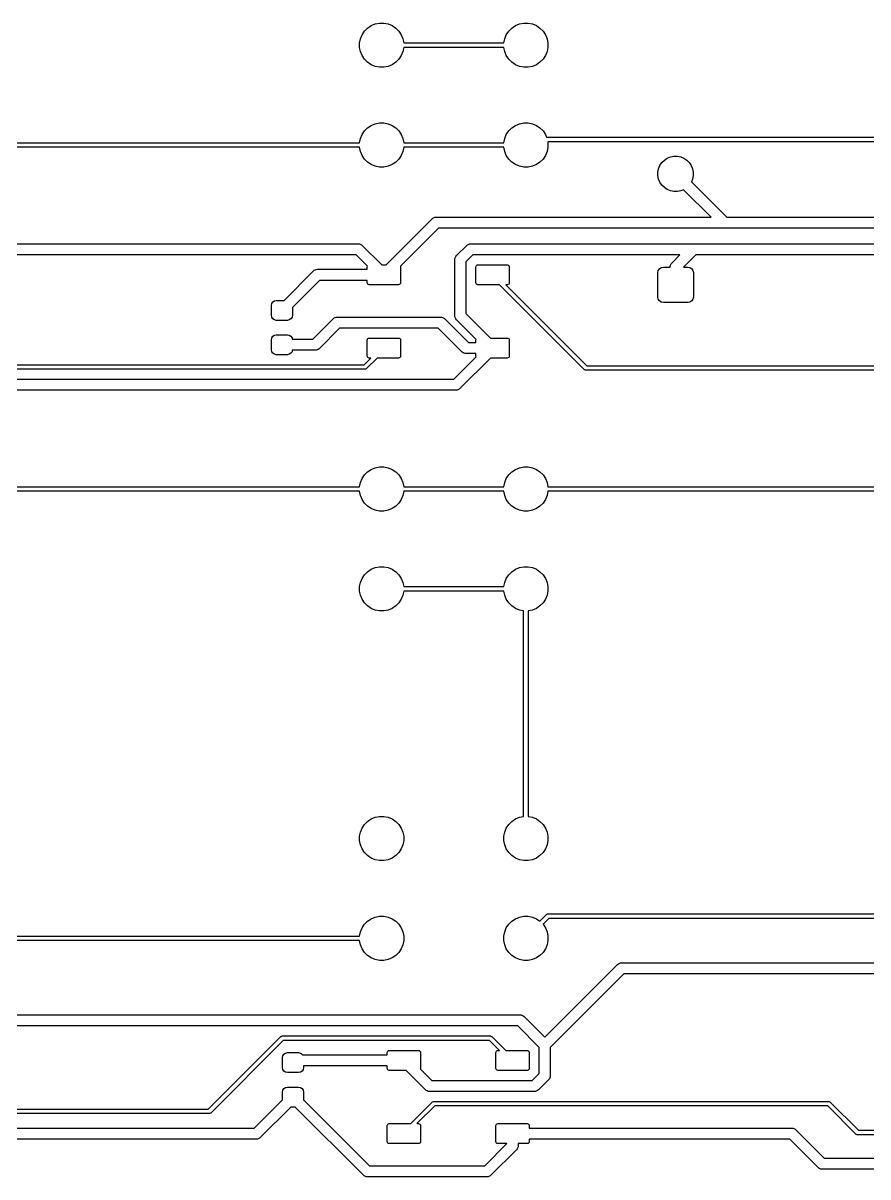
# Model space of a CAD drawing. Extents: x 1.89 to 7.89, y -5.9 to -1.95.
# Drawn here: x 3.393 to 4.892, y -4.126 to -2.079 of the extents above; entities that cross this region are included whole.
import ezdxf

# ---------------------------------------------------------------- set-up
doc = ezdxf.new("R2010")
doc.units = 0
doc.header["$MEASUREMENT"] = 0
doc.layers.add('BLACK', color=7, linetype='CONTINUOUS')

msp = doc.modelspace()

# ---------------------------------------------------------------- linework, layer by layer
at = {"layer": 'BLACK', "linetype": 'CONTINUOUS'}
for p, q in [((3.9991, -2.0931), (4.0046, -2.0877)), ((4.0046, -2.0877), (4.011, -2.0834)), ((4.011, -2.0834), (4.0181, -2.0804)), ((4.0181, -2.0804), (4.0257, -2.0789)), ((4.0257, -2.0789), (4.0334, -2.0789)), ((4.0334, -2.0789), (4.041, -2.0804)), ((4.041, -2.0804), (4.0481, -2.0834)), ((4.0481, -2.0834), (4.0545, -2.0877)), ((4.0545, -2.0877), (4.06, -2.0931)), ((4.255, -2.0931), (4.2605, -2.0877)), ((4.2605, -2.0877), (4.2669, -2.0834)), ((4.2669, -2.0834), (4.274, -2.0804)), ((4.274, -2.0804), (4.2816, -2.0789)), ((4.2816, -2.0789), (4.2893, -2.0789)), ((4.2893, -2.0789), (4.2969, -2.0804)), ((4.2969, -2.0804), (4.304, -2.0834)), ((4.304, -2.0834), (4.3104, -2.0877)), ((4.3104, -2.0877), (4.3159, -2.0931)), ((3.9903, -2.1143), (3.9919, -2.1067)), ((3.9919, -2.1067), (3.9948, -2.0996)), ((3.9948, -2.0996), (3.9991, -2.0931)), ((4.06, -2.0931), (4.0642, -2.0996)), ((4.0642, -2.0996), (4.0672, -2.1067)), ((4.0672, -2.1067), (4.0687, -2.1142)), ((4.2463, -2.1142), (4.2478, -2.1067)), ((4.2478, -2.1067), (4.2507, -2.0996)), ((4.2507, -2.0996), (4.255, -2.0931)), ((4.3159, -2.0931), (4.3202, -2.0996)), ((4.3202, -2.0996), (4.3231, -2.1067)), ((4.3231, -2.1067), (4.3246, -2.1143)), ((3.9903, -2.122), (3.9903, -2.1143)), ((3.9919, -2.1295), (3.9903, -2.122)), ((4.0687, -2.122), (4.0672, -2.1295)), ((4.0687, -2.1142), (4.2463, -2.1142)), ((4.2463, -2.122), (4.0687, -2.122)), ((4.2478, -2.1295), (4.2463, -2.122)), ((4.3246, -2.122), (4.3231, -2.1295)), ((4.3246, -2.1143), (4.3246, -2.122)), ((3.9948, -2.1367), (3.9919, -2.1295)), ((3.9991, -2.1431), (3.9948, -2.1367)), ((4.0046, -2.1485), (3.9991, -2.1431)), ((4.011, -2.1528), (4.0046, -2.1485)), ((4.0545, -2.1485), (4.0481, -2.1528)), ((4.06, -2.1431), (4.0545, -2.1485)), ((4.0642, -2.1367), (4.06, -2.1431)), ((4.0672, -2.1295), (4.0642, -2.1367)), ((4.2507, -2.1367), (4.2478, -2.1295)), ((4.255, -2.1431), (4.2507, -2.1367)), ((4.2605, -2.1485), (4.255, -2.1431)), ((4.2669, -2.1528), (4.2605, -2.1485)), ((4.3104, -2.1485), (4.304, -2.1528)), ((4.3159, -2.1431), (4.3104, -2.1485)), ((4.3202, -2.1367), (4.3159, -2.1431)), ((4.3231, -2.1295), (4.3202, -2.1367)), ((4.0181, -2.1558), (4.011, -2.1528)), ((4.0257, -2.1573), (4.0181, -2.1558)), ((4.0334, -2.1573), (4.0257, -2.1573)), ((4.041, -2.1558), (4.0334, -2.1573)), ((4.0481, -2.1528), (4.041, -2.1558)), ((4.274, -2.1558), (4.2669, -2.1528)), ((4.2816, -2.1573), (4.274, -2.1558)), ((4.2893, -2.1573), (4.2816, -2.1573)), ((4.2969, -2.1558), (4.2893, -2.1573)), ((4.304, -2.1528), (4.2969, -2.1558)), ((3.9948, -2.2767), (3.9991, -2.2703)), ((3.9991, -2.2703), (4.0046, -2.2648)), ((4.0046, -2.2648), (4.011, -2.2606)), ((4.011, -2.2606), (4.0181, -2.2576)), ((4.0181, -2.2576), (4.0257, -2.2561)), ((4.0257, -2.2561), (4.0334, -2.2561)), ((4.0334, -2.2561), (4.041, -2.2576)), ((4.041, -2.2576), (4.0481, -2.2606)), ((4.0481, -2.2606), (4.0545, -2.2648)), ((4.0545, -2.2648), (4.06, -2.2703)), ((4.06, -2.2703), (4.0642, -2.2767)), ((4.2507, -2.2767), (4.255, -2.2703)), ((4.255, -2.2703), (4.2605, -2.2648)), ((4.2605, -2.2648), (4.2669, -2.2606)), ((4.2669, -2.2606), (4.274, -2.2576)), ((4.274, -2.2576), (4.2816, -2.2561)), ((4.2816, -2.2561), (4.2893, -2.2561)), ((4.2893, -2.2561), (4.2969, -2.2576)), ((4.2969, -2.2576), (4.304, -2.2606)), ((4.304, -2.2606), (4.3104, -2.2648)), ((4.3104, -2.2648), (4.3159, -2.2703)), ((4.3159, -2.2703), (4.3202, -2.2767)), ((2.612, -2.2913), (3.9904, -2.2913)), ((3.9904, -2.2913), (3.9919, -2.2838)), ((3.9919, -2.2838), (3.9948, -2.2767)), ((4.0642, -2.2767), (4.0672, -2.2838)), ((4.0672, -2.2838), (4.0687, -2.2913)), ((4.0687, -2.2913), (4.2463, -2.2913)), ((4.2463, -2.2913), (4.2478, -2.2838)), ((4.2478, -2.2838), (4.2507, -2.2767)), ((4.3202, -2.2767), (4.3221, -2.2815)), ((4.3221, -2.2815), (5.6931, -2.2815)), ((5.6931, -2.2894), (4.3242, -2.2894)), ((4.3242, -2.2894), (4.3246, -2.2914)), ((4.3246, -2.2914), (4.3246, -2.2991)), ((3.9904, -2.2992), (2.612, -2.2992)), ((3.9919, -2.3067), (3.9904, -2.2992)), ((3.9948, -2.3138), (3.9919, -2.3067)), ((4.0672, -2.3067), (4.0642, -2.3138)), ((4.0687, -2.2992), (4.0672, -2.3067)), ((4.2463, -2.2992), (4.0687, -2.2992)), ((4.2478, -2.3067), (4.2463, -2.2992)), ((4.2507, -2.3138), (4.2478, -2.3067)), ((4.3231, -2.3067), (4.3202, -2.3138)), ((4.3246, -2.2991), (4.3231, -2.3067)), ((3.9991, -2.3203), (3.9948, -2.3138)), ((4.0046, -2.3257), (3.9991, -2.3203)), ((4.011, -2.33), (4.0046, -2.3257)), ((4.0181, -2.333), (4.011, -2.33)), ((4.0257, -2.3345), (4.0181, -2.333)), ((4.041, -2.333), (4.0334, -2.3345)), ((4.0481, -2.33), (4.041, -2.333)), ((4.0545, -2.3257), (4.0481, -2.33)), ((4.06, -2.3203), (4.0545, -2.3257)), ((4.0642, -2.3138), (4.06, -2.3203)), ((4.255, -2.3203), (4.2507, -2.3138)), ((4.2605, -2.3257), (4.255, -2.3203)), ((4.2669, -2.33), (4.2605, -2.3257)), ((4.274, -2.333), (4.2669, -2.33)), ((4.2816, -2.3345), (4.274, -2.333)), ((4.2969, -2.333), (4.2893, -2.3345)), ((4.304, -2.33), (4.2969, -2.333)), ((4.3104, -2.3257), (4.304, -2.33)), ((4.3159, -2.3203), (4.3104, -2.3257)), ((4.3202, -2.3138), (4.3159, -2.3203)), ((4.521, -2.3373), (4.5234, -2.3316)), ((4.5234, -2.3316), (4.5268, -2.3265)), ((4.5268, -2.3265), (4.5312, -2.3221)), ((4.5312, -2.3221), (4.5363, -2.3187)), ((4.5363, -2.3187), (4.542, -2.3163)), ((4.542, -2.3163), (4.5481, -2.3151)), ((4.5481, -2.3151), (4.5543, -2.3151)), ((4.5543, -2.3151), (4.5603, -2.3163)), ((4.5603, -2.3163), (4.566, -2.3187)), ((4.566, -2.3187), (4.5712, -2.3221)), ((4.5712, -2.3221), (4.5755, -2.3265)), ((4.5755, -2.3265), (4.579, -2.3316)), ((4.579, -2.3316), (4.5813, -2.3373)), ((4.0334, -2.3345), (4.0257, -2.3345)), ((4.2893, -2.3345), (4.2816, -2.3345)), ((4.5198, -2.3434), (4.521, -2.3373)), ((4.5198, -2.3495), (4.5198, -2.3434)), ((4.521, -2.3556), (4.5198, -2.3495)), ((4.5813, -2.3373), (4.5825, -2.3434)), ((4.5825, -2.3495), (4.5813, -2.3556)), ((4.5825, -2.3434), (4.5825, -2.3495)), ((4.5234, -2.3613), (4.521, -2.3556)), ((4.5268, -2.3664), (4.5234, -2.3613)), ((4.5312, -2.3708), (4.5268, -2.3664)), ((4.5363, -2.3742), (4.5312, -2.3708)), ((4.542, -2.3766), (4.5363, -2.3742)), ((4.5653, -2.3745), (4.5603, -2.3766)), ((4.614, -2.4232), (4.5653, -2.3745)), ((4.5813, -2.3556), (4.5792, -2.3606)), ((4.5792, -2.3606), (4.6419, -2.4232)), ((4.5481, -2.3778), (4.542, -2.3766)), ((4.5543, -2.3778), (4.5481, -2.3778)), ((4.5603, -2.3766), (4.5543, -2.3778)), ((4.0373, -2.5079), (4.119, -2.4261)), ((4.119, -2.4261), (4.1205, -2.4249)), ((4.1205, -2.4249), (4.1226, -2.424)), ((4.1226, -2.424), (4.1241, -2.4234)), ((4.1241, -2.4234), (4.126, -2.4232)), ((4.126, -2.4232), (4.614, -2.4232)), ((4.6419, -2.4232), (4.6693, -2.4232)), ((4.6693, -2.4232), (5.4665, -2.4232)), ((4.1301, -2.4429), (4.0628, -2.5102)), ((4.6378, -2.4429), (4.1301, -2.4429)), ((4.6693, -2.4429), (4.6378, -2.4429)), ((5.4625, -2.4429), (4.6693, -2.4429)), ((3.1515, -2.4704), (3.9881, -2.4704)), ((3.9881, -2.4704), (3.9901, -2.4706)), ((3.9901, -2.4706), (3.9936, -2.4721)), ((3.9936, -2.4721), (3.9936, -2.4721)), ((3.9936, -2.4721), (3.9951, -2.4733)), ((3.9951, -2.4733), (4.0297, -2.5079)), ((4.1623, -2.4915), (4.1804, -2.4733)), ((4.1804, -2.4733), (4.1819, -2.4721)), ((4.1819, -2.4721), (4.1855, -2.4706)), ((4.1819, -2.4721), (4.1819, -2.4721)), ((4.1855, -2.4706), (4.1874, -2.4704)), ((4.1874, -2.4704), (4.5827, -2.4704)), ((4.5827, -2.4704), (5.063, -2.4704)), ((3.9841, -2.4901), (3.1753, -2.4901)), ((4.0042, -2.5102), (3.9841, -2.4901)), ((4.1594, -2.4984), (4.1596, -2.4965)), ((4.1596, -2.4965), (4.1611, -2.493)), ((4.1611, -2.493), (4.1623, -2.4915)), ((4.1611, -2.493), (4.1611, -2.493)), ((4.1915, -2.4901), (4.1791, -2.5025)), ((4.5589, -2.4901), (4.1915, -2.4901)), ((4.5442, -2.5048), (4.5589, -2.4901)), ((4.5868, -2.4901), (4.5651, -2.5118)), ((5, -2.4901), (4.5868, -2.4901)), ((3.9084, -2.5186), (3.9099, -2.5174)), ((3.9099, -2.5174), (3.9134, -2.5159)), ((3.9134, -2.5159), (3.9154, -2.5157)), ((3.9134, -2.5159), (3.9134, -2.5159)), ((3.9154, -2.5157), (4.0039, -2.5157)), ((4.0039, -2.5114), (4.0042, -2.5102)), ((4.0039, -2.5157), (4.0039, -2.5114)), ((4.0297, -2.5079), (4.0373, -2.5079)), ((4.0628, -2.5102), (4.063, -2.5114)), ((4.063, -2.5114), (4.063, -2.5398)), ((4.1594, -2.5984), (4.1594, -2.4984)), ((4.1791, -2.5025), (4.1791, -2.5943)), ((4.1969, -2.5114), (4.1971, -2.5101)), ((4.1969, -2.5398), (4.1969, -2.5114)), ((4.1971, -2.5101), (4.1979, -2.5089)), ((4.1979, -2.5089), (4.199, -2.5081)), ((4.199, -2.5081), (4.2004, -2.5079)), ((4.2004, -2.5079), (4.2524, -2.5079)), ((4.2524, -2.5079), (4.2537, -2.5081)), ((4.2537, -2.5081), (4.2549, -2.5089)), ((4.2549, -2.5089), (4.2556, -2.5101)), ((4.2556, -2.5101), (4.2559, -2.5114)), ((4.2559, -2.5114), (4.2559, -2.5398)), ((4.5204, -2.5179), (4.5226, -2.5147)), ((4.5226, -2.5147), (4.5258, -2.5126)), ((4.5258, -2.5126), (4.5295, -2.5118)), ((4.5295, -2.5118), (4.5413, -2.5118)), ((4.5413, -2.5118), (4.5415, -2.5099)), ((4.5413, -2.5118), (4.5413, -2.5118)), ((4.5415, -2.5099), (4.543, -2.5063)), ((4.543, -2.5063), (4.5442, -2.5048)), ((4.543, -2.5063), (4.543, -2.5063)), ((4.5651, -2.5118), (4.5728, -2.5118)), ((4.5728, -2.5118), (4.5766, -2.5126)), ((4.5766, -2.5126), (4.5798, -2.5147)), ((4.5798, -2.5147), (4.5819, -2.5179)), ((3.8562, -2.5709), (3.9084, -2.5186)), ((3.9194, -2.5354), (3.8711, -2.5838)), ((4.0039, -2.5354), (3.9194, -2.5354)), ((4.0039, -2.5398), (4.0039, -2.5354)), ((4.5197, -2.5217), (4.5204, -2.5179)), ((4.5197, -2.565), (4.5197, -2.5217)), ((4.5819, -2.5179), (4.5827, -2.5217)), ((4.5827, -2.5217), (4.5827, -2.565)), ((4.0042, -2.5411), (4.0039, -2.5398)), ((4.005, -2.5423), (4.0042, -2.5411)), ((4.0061, -2.543), (4.005, -2.5423)), ((4.0075, -2.5433), (4.0061, -2.543)), ((4.0594, -2.5433), (4.0075, -2.5433)), ((4.0608, -2.543), (4.0594, -2.5433)), ((4.062, -2.5423), (4.0608, -2.543)), ((4.0627, -2.5411), (4.062, -2.5423)), ((4.063, -2.5398), (4.0627, -2.5411)), ((4.1971, -2.5411), (4.1969, -2.5398)), ((4.1979, -2.5423), (4.1971, -2.5411)), ((4.199, -2.543), (4.1979, -2.5423)), ((4.2004, -2.5433), (4.199, -2.543)), ((4.2385, -2.5433), (4.2004, -2.5433)), ((4.389, -2.6938), (4.2385, -2.5433)), ((4.2524, -2.5433), (4.2497, -2.5433)), ((4.2497, -2.5433), (4.3934, -2.687)), ((4.2537, -2.543), (4.2524, -2.5433)), ((4.2549, -2.5423), (4.2537, -2.543)), ((4.2556, -2.5411), (4.2549, -2.5423)), ((4.2559, -2.5398), (4.2556, -2.5411)), ((3.8337, -2.5797), (3.8343, -2.5763)), ((3.8343, -2.5763), (3.8363, -2.5735)), ((3.8363, -2.5735), (3.8391, -2.5715)), ((3.8391, -2.5715), (3.8425, -2.5709)), ((3.8425, -2.5709), (3.8562, -2.5709)), ((4.5204, -2.5687), (4.5197, -2.565)), ((4.5226, -2.5719), (4.5204, -2.5687)), ((4.5258, -2.5741), (4.5226, -2.5719)), ((4.5295, -2.5748), (4.5258, -2.5741)), ((4.5728, -2.5748), (4.5295, -2.5748)), ((4.5766, -2.5741), (4.5728, -2.5748)), ((4.5798, -2.5719), (4.5766, -2.5741)), ((4.5819, -2.5687), (4.5798, -2.5719)), ((4.5827, -2.565), (4.5819, -2.5687)), ((3.8337, -2.5974), (3.8337, -2.5797)), ((3.8343, -2.6008), (3.8337, -2.5974)), ((3.8711, -2.5974), (3.8704, -2.6008)), ((3.8711, -2.5838), (3.8711, -2.5974)), ((4.1596, -2.6003), (4.1594, -2.5984)), ((4.1791, -2.5943), (4.2226, -2.6378)), ((3.8363, -2.6037), (3.8343, -2.6008)), ((3.8391, -2.6056), (3.8363, -2.6037)), ((3.8425, -2.6063), (3.8391, -2.6056)), ((3.8622, -2.6063), (3.8425, -2.6063)), ((3.8656, -2.6056), (3.8622, -2.6063)), ((3.8685, -2.6037), (3.8656, -2.6056)), ((3.8704, -2.6008), (3.8685, -2.6037)), ((3.9073, -2.6398), (3.9439, -2.6032)), ((3.9549, -2.62), (3.9184, -2.6566)), ((3.9439, -2.6032), (3.9454, -2.602)), ((3.9454, -2.602), (3.9489, -2.6005)), ((3.9489, -2.6005), (3.9508, -2.6004)), ((3.9489, -2.6005), (3.9489, -2.6005)), ((3.9508, -2.6004), (4.134, -2.6004)), ((4.1299, -2.62), (3.9549, -2.62)), ((4.1724, -2.6625), (4.1299, -2.62)), ((4.134, -2.6004), (4.1359, -2.6005)), ((4.1359, -2.6005), (4.1395, -2.602)), ((4.1395, -2.602), (4.1395, -2.602)), ((4.1395, -2.602), (4.141, -2.6032)), ((4.141, -2.6032), (4.1834, -2.6457)), ((4.1611, -2.6039), (4.1596, -2.6003)), ((4.1623, -2.6053), (4.1611, -2.6039)), ((4.1611, -2.6039), (4.1611, -2.6039)), ((4.1971, -2.6401), (4.1623, -2.6053)), ((3.8337, -2.6407), (3.8343, -2.6374)), ((3.8343, -2.6374), (3.8363, -2.6345)), ((3.8363, -2.6345), (3.8391, -2.6326)), ((3.8391, -2.6326), (3.8425, -2.6319)), ((3.8425, -2.6319), (3.8622, -2.6319)), ((3.8622, -2.6319), (3.8656, -2.6326)), ((3.8656, -2.6326), (3.8685, -2.6345)), ((3.8685, -2.6345), (3.8704, -2.6374)), ((3.8704, -2.6374), (3.8709, -2.6398)), ((3.8709, -2.6398), (3.9073, -2.6398)), ((4.0039, -2.6413), (4.0042, -2.64)), ((4.0042, -2.64), (4.005, -2.6388)), ((4.005, -2.6388), (4.0061, -2.6381)), ((4.0061, -2.6381), (4.0075, -2.6378)), ((4.0075, -2.6378), (4.0594, -2.6378)), ((4.0594, -2.6378), (4.0608, -2.6381)), ((4.0608, -2.6381), (4.062, -2.6388)), ((4.062, -2.6388), (4.0627, -2.64)), ((4.0627, -2.64), (4.063, -2.6413)), ((4.1969, -2.6413), (4.1971, -2.6401)), ((4.2226, -2.6378), (4.2524, -2.6378)), ((4.2524, -2.6378), (4.2537, -2.6381)), ((4.2537, -2.6381), (4.2549, -2.6388)), ((4.2549, -2.6388), (4.2556, -2.64)), ((4.2556, -2.64), (4.2559, -2.6413)), ((3.8337, -2.6585), (3.8337, -2.6407)), ((3.8343, -2.6619), (3.8337, -2.6585)), ((3.8709, -2.6594), (3.8704, -2.6619)), ((3.9114, -2.6594), (3.8709, -2.6594)), ((3.9133, -2.6593), (3.9114, -2.6594)), ((3.9169, -2.6578), (3.9133, -2.6593)), ((3.9184, -2.6566), (3.9169, -2.6578)), ((3.9169, -2.6578), (3.9169, -2.6578)), ((4.0039, -2.6697), (4.0039, -2.6413)), ((4.063, -2.6413), (4.063, -2.6697)), ((4.1834, -2.6457), (4.1969, -2.6457)), ((4.1969, -2.6457), (4.1969, -2.6413)), ((4.2559, -2.6413), (4.2559, -2.6697)), ((3.8363, -2.6647), (3.8343, -2.6619)), ((3.8391, -2.6666), (3.8363, -2.6647)), ((3.8425, -2.6673), (3.8391, -2.6666)), ((3.8622, -2.6673), (3.8425, -2.6673)), ((3.8656, -2.6666), (3.8622, -2.6673)), ((3.8685, -2.6647), (3.8656, -2.6666)), ((3.8704, -2.6619), (3.8685, -2.6647)), ((3.9983, -2.6851), (4.0102, -2.6732)), ((4.0213, -2.6732), (4.0027, -2.6918)), ((4.0042, -2.671), (4.0039, -2.6697)), ((4.005, -2.6722), (4.0042, -2.671)), ((4.0061, -2.673), (4.005, -2.6722)), ((4.0075, -2.6732), (4.0061, -2.673)), ((4.0102, -2.6732), (4.0075, -2.6732)), ((4.0594, -2.6732), (4.0213, -2.6732)), ((4.0608, -2.673), (4.0594, -2.6732)), ((4.062, -2.6722), (4.0608, -2.673)), ((4.0627, -2.671), (4.062, -2.6722)), ((4.063, -2.6697), (4.0627, -2.671)), ((4.1573, -2.7107), (4.1971, -2.6709)), ((4.2226, -2.6732), (4.1683, -2.7275)), ((4.1739, -2.6637), (4.1724, -2.6625)), ((4.1759, -2.6646), (4.1739, -2.6637)), ((4.1774, -2.6652), (4.1759, -2.6646)), ((4.1793, -2.6654), (4.1774, -2.6652)), ((4.1969, -2.6654), (4.1793, -2.6654)), ((4.1969, -2.6697), (4.1969, -2.6654)), ((4.1971, -2.6709), (4.1969, -2.6697)), ((4.2524, -2.6732), (4.2226, -2.6732)), ((4.2537, -2.673), (4.2524, -2.6732)), ((4.2549, -2.6722), (4.2537, -2.673)), ((4.2556, -2.671), (4.2549, -2.6722)), ((4.2559, -2.6697), (4.2556, -2.671)), ((4, -2.693), (2.6949, -2.693)), ((2.6966, -2.6851), (3.9983, -2.6851)), ((4.0007, -2.6929), (4, -2.693)), ((4.0021, -2.6923), (4.0007, -2.6929)), ((4.0027, -2.6918), (4.0021, -2.6923)), ((4.3896, -2.6943), (4.389, -2.6938)), ((4.39, -2.6944), (4.3896, -2.6943)), ((4.391, -2.6948), (4.39, -2.6944)), ((4.3918, -2.6949), (4.391, -2.6948)), ((5.6988, -2.6949), (4.3918, -2.6949)), ((4.3934, -2.687), (5.6971, -2.687)), ((2.6006, -2.7107), (4.1573, -2.7107)), ((4.1613, -2.7304), (3.1031, -2.7304)), ((4.1633, -2.7302), (4.1613, -2.7304)), ((4.1668, -2.7287), (4.1633, -2.7302)), ((4.1683, -2.7275), (4.1668, -2.7287)), ((4.1668, -2.7287), (4.1668, -2.7287)), ((3.9948, -2.887), (3.9991, -2.8805)), ((3.9991, -2.8805), (4.0046, -2.8751)), ((4.0046, -2.8751), (4.011, -2.8708)), ((4.011, -2.8708), (4.0181, -2.8678)), ((4.0181, -2.8678), (4.0257, -2.8663)), ((4.0257, -2.8663), (4.0334, -2.8663)), ((4.0334, -2.8663), (4.041, -2.8678)), ((4.041, -2.8678), (4.0481, -2.8708)), ((4.0481, -2.8708), (4.0545, -2.8751)), ((4.0545, -2.8751), (4.06, -2.8805)), ((4.06, -2.8805), (4.0642, -2.887)), ((4.2507, -2.887), (4.255, -2.8805)), ((4.255, -2.8805), (4.2605, -2.8751)), ((4.2605, -2.8751), (4.2669, -2.8708)), ((4.2669, -2.8708), (4.274, -2.8678)), ((4.274, -2.8678), (4.2816, -2.8663)), ((4.2816, -2.8663), (4.2893, -2.8663)), ((4.2893, -2.8663), (4.2969, -2.8678)), ((4.2969, -2.8678), (4.304, -2.8708)), ((4.304, -2.8708), (4.3104, -2.8751)), ((4.3104, -2.8751), (4.3159, -2.8805)), ((4.3159, -2.8805), (4.3202, -2.887)), ((2.5821, -2.9016), (3.9904, -2.9016)), ((3.9904, -2.9016), (3.9919, -2.8941)), ((3.9919, -2.8941), (3.9948, -2.887)), ((4.0642, -2.887), (4.0672, -2.8941)), ((4.0672, -2.8941), (4.0687, -2.9016)), ((4.0687, -2.9016), (4.2463, -2.9016)), ((4.2463, -2.9016), (4.2478, -2.8941)), ((4.2478, -2.8941), (4.2507, -2.887)), ((4.3202, -2.887), (4.3231, -2.8941)), ((4.3231, -2.8941), (4.3246, -2.9016)), ((4.3246, -2.9016), (5.7062, -2.9016)), ((3.9904, -2.9094), (2.58, -2.9094)), ((3.9919, -2.9169), (3.9904, -2.9094)), ((3.9948, -2.9241), (3.9919, -2.9169)), ((3.9991, -2.9305), (3.9948, -2.9241)), ((4.0642, -2.9241), (4.06, -2.9305)), ((4.0672, -2.9169), (4.0642, -2.9241)), ((4.0687, -2.9094), (4.0672, -2.9169)), ((4.2463, -2.9094), (4.0687, -2.9094)), ((4.2478, -2.9169), (4.2463, -2.9094)), ((4.2507, -2.9241), (4.2478, -2.9169)), ((4.255, -2.9305), (4.2507, -2.9241)), ((4.3202, -2.9241), (4.3159, -2.9305)), ((4.3231, -2.9169), (4.3202, -2.9241)), ((4.3246, -2.9094), (4.3231, -2.9169)), ((5.7108, -2.9094), (4.3246, -2.9094)), ((4.0046, -2.9359), (3.9991, -2.9305)), ((4.011, -2.9402), (4.0046, -2.9359)), ((4.0181, -2.9432), (4.011, -2.9402)), ((4.0257, -2.9447), (4.0181, -2.9432)), ((4.0334, -2.9447), (4.0257, -2.9447)), ((4.041, -2.9432), (4.0334, -2.9447)), ((4.0481, -2.9402), (4.041, -2.9432)), ((4.0545, -2.9359), (4.0481, -2.9402)), ((4.06, -2.9305), (4.0545, -2.9359)), ((4.2605, -2.9359), (4.255, -2.9305)), ((4.2669, -2.9402), (4.2605, -2.9359)), ((4.274, -2.9432), (4.2669, -2.9402)), ((4.2816, -2.9447), (4.274, -2.9432)), ((4.2893, -2.9447), (4.2816, -2.9447)), ((4.2969, -2.9432), (4.2893, -2.9447)), ((4.304, -2.9402), (4.2969, -2.9432)), ((4.3104, -2.9359), (4.304, -2.9402)), ((4.3159, -2.9305), (4.3104, -2.9359)), ((4.0046, -3.0522), (4.011, -3.048)), ((4.011, -3.048), (4.0181, -3.045)), ((4.0181, -3.045), (4.0257, -3.0435)), ((4.0257, -3.0435), (4.0334, -3.0435)), ((4.0334, -3.0435), (4.041, -3.045)), ((4.041, -3.045), (4.0481, -3.048)), ((4.0481, -3.048), (4.0545, -3.0522)), ((4.2605, -3.0522), (4.2669, -3.048)), ((4.2669, -3.048), (4.274, -3.045)), ((4.274, -3.045), (4.2816, -3.0435)), ((4.2816, -3.0435), (4.2893, -3.0435)), ((4.2893, -3.0435), (4.2969, -3.045)), ((4.2969, -3.045), (4.304, -3.048)), ((4.304, -3.048), (4.3104, -3.0522)), ((3.9919, -3.0712), (3.9948, -3.0641)), ((3.9948, -3.0641), (3.9991, -3.0577)), ((3.9991, -3.0577), (4.0046, -3.0522)), ((4.0545, -3.0522), (4.06, -3.0577)), ((4.06, -3.0577), (4.0642, -3.0641)), ((4.0642, -3.0641), (4.0672, -3.0712)), ((4.2478, -3.0712), (4.2507, -3.0641)), ((4.2507, -3.0641), (4.255, -3.0577)), ((4.255, -3.0577), (4.2605, -3.0522)), ((4.3104, -3.0522), (4.3159, -3.0577)), ((4.3159, -3.0577), (4.3202, -3.0641)), ((4.3202, -3.0641), (4.3231, -3.0712)), ((3.9903, -3.0788), (3.9919, -3.0712)), ((3.9903, -3.0865), (3.9903, -3.0788)), ((3.9919, -3.0941), (3.9903, -3.0865)), ((4.0672, -3.0712), (4.0687, -3.0787)), ((4.0687, -3.0866), (4.0672, -3.0941)), ((4.0687, -3.0787), (4.2463, -3.0787)), ((4.2463, -3.0866), (4.0687, -3.0866)), ((4.2463, -3.0787), (4.2478, -3.0712)), ((4.2478, -3.0941), (4.2463, -3.0866)), ((4.3231, -3.0712), (4.3246, -3.0788)), ((4.3246, -3.0865), (4.3231, -3.0941)), ((4.3246, -3.0788), (4.3246, -3.0865)), ((3.9948, -3.1012), (3.9919, -3.0941)), ((3.9991, -3.1077), (3.9948, -3.1012)), ((4.0046, -3.1131), (3.9991, -3.1077)), ((4.06, -3.1077), (4.0545, -3.1131)), ((4.0642, -3.1012), (4.06, -3.1077)), ((4.0672, -3.0941), (4.0642, -3.1012)), ((4.2507, -3.1012), (4.2478, -3.0941)), ((4.255, -3.1077), (4.2507, -3.1012)), ((4.2605, -3.1131), (4.255, -3.1077)), ((4.3159, -3.1077), (4.3104, -3.1131)), ((4.3202, -3.1012), (4.3159, -3.1077)), ((4.3231, -3.0941), (4.3202, -3.1012)), ((4.011, -3.1174), (4.0046, -3.1131)), ((4.0181, -3.1204), (4.011, -3.1174)), ((4.0257, -3.1219), (4.0181, -3.1204)), ((4.0334, -3.1219), (4.0257, -3.1219)), ((4.041, -3.1204), (4.0334, -3.1219)), ((4.0481, -3.1174), (4.041, -3.1204)), ((4.0545, -3.1131), (4.0481, -3.1174)), ((4.2669, -3.1174), (4.2605, -3.1131)), ((4.274, -3.1204), (4.2669, -3.1174)), ((4.2815, -3.1218), (4.274, -3.1204)), ((4.2815, -3.4864), (4.2815, -3.1218)), ((4.2969, -3.1204), (4.2894, -3.1218)), ((4.2894, -3.1218), (4.2894, -3.4864)), ((4.304, -3.1174), (4.2969, -3.1204)), ((4.3104, -3.1131), (4.304, -3.1174)), ((3.9991, -3.5006), (4.0046, -3.4952)), ((4.0046, -3.4952), (4.011, -3.4909)), ((4.011, -3.4909), (4.0181, -3.4879)), ((4.0181, -3.4879), (4.0257, -3.4864)), ((4.0257, -3.4864), (4.0334, -3.4864)), ((4.0334, -3.4864), (4.041, -3.4879)), ((4.041, -3.4879), (4.0481, -3.4909)), ((4.0481, -3.4909), (4.0545, -3.4952)), ((4.0545, -3.4952), (4.06, -3.5006)), ((4.255, -3.5006), (4.2605, -3.4952)), ((4.2605, -3.4952), (4.2669, -3.4909)), ((4.2669, -3.4909), (4.274, -3.4879)), ((4.274, -3.4879), (4.2815, -3.4864)), ((4.2894, -3.4864), (4.2969, -3.4879)), ((4.2969, -3.4879), (4.304, -3.4909)), ((4.304, -3.4909), (4.3104, -3.4952)), ((4.3104, -3.4952), (4.3159, -3.5006)), ((3.9903, -3.5217), (3.9919, -3.5142)), ((3.9919, -3.5142), (3.9948, -3.507)), ((3.9948, -3.507), (3.9991, -3.5006)), ((4.06, -3.5006), (4.0642, -3.507)), ((4.0642, -3.507), (4.0672, -3.5142)), ((4.0672, -3.5142), (4.0687, -3.5217)), ((4.2463, -3.5217), (4.2478, -3.5142)), ((4.2478, -3.5142), (4.2507, -3.507)), ((4.2507, -3.507), (4.255, -3.5006)), ((4.3159, -3.5006), (4.3202, -3.507)), ((4.3202, -3.507), (4.3231, -3.5142)), ((4.3231, -3.5142), (4.3246, -3.5217)), ((3.9903, -3.5294), (3.9903, -3.5217)), ((3.9919, -3.537), (3.9903, -3.5294)), ((3.9948, -3.5441), (3.9919, -3.537)), ((4.0672, -3.537), (4.0642, -3.5441)), ((4.0687, -3.5294), (4.0672, -3.537)), ((4.0687, -3.5217), (4.0687, -3.5294)), ((4.2463, -3.5294), (4.2463, -3.5217)), ((4.2478, -3.537), (4.2463, -3.5294)), ((4.2507, -3.5441), (4.2478, -3.537)), ((4.3231, -3.537), (4.3202, -3.5441)), ((4.3246, -3.5294), (4.3231, -3.537)), ((4.3246, -3.5217), (4.3246, -3.5294)), ((3.9991, -3.5506), (3.9948, -3.5441)), ((4.0046, -3.556), (3.9991, -3.5506)), ((4.011, -3.5603), (4.0046, -3.556)), ((4.0181, -3.5633), (4.011, -3.5603)), ((4.0481, -3.5603), (4.041, -3.5633)), ((4.0545, -3.556), (4.0481, -3.5603)), ((4.06, -3.5506), (4.0545, -3.556)), ((4.0642, -3.5441), (4.06, -3.5506)), ((4.255, -3.5506), (4.2507, -3.5441)), ((4.2605, -3.556), (4.255, -3.5506)), ((4.2669, -3.5603), (4.2605, -3.556)), ((4.274, -3.5633), (4.2669, -3.5603)), ((4.304, -3.5603), (4.2969, -3.5633)), ((4.3104, -3.556), (4.304, -3.5603)), ((4.3159, -3.5506), (4.3104, -3.556)), ((4.3202, -3.5441), (4.3159, -3.5506)), ((4.0257, -3.5648), (4.0181, -3.5633)), ((4.0334, -3.5648), (4.0257, -3.5648)), ((4.041, -3.5633), (4.0334, -3.5648)), ((4.2816, -3.5648), (4.274, -3.5633)), ((4.2893, -3.5648), (4.2816, -3.5648)), ((4.2969, -3.5633), (4.2893, -3.5648)), ((4.0181, -3.6651), (4.0257, -3.6636)), ((4.0257, -3.6636), (4.0334, -3.6636)), ((4.0334, -3.6636), (4.041, -3.6651)), ((4.274, -3.6651), (4.2816, -3.6636)), ((4.2816, -3.6636), (4.2893, -3.6636)), ((4.2893, -3.6636), (4.2969, -3.6651)), ((4.3103, -3.6723), (4.322, -3.6606)), ((4.322, -3.6606), (4.3226, -3.6601)), ((4.3226, -3.6601), (4.324, -3.6595)), ((4.324, -3.6595), (4.3248, -3.6594)), ((4.3248, -3.6594), (5.6929, -3.6594)), ((3.9919, -3.6913), (3.9948, -3.6842)), ((3.9948, -3.6842), (3.9991, -3.6778)), ((3.9991, -3.6778), (4.0046, -3.6723)), ((4.0046, -3.6723), (4.011, -3.668)), ((4.011, -3.668), (4.0181, -3.6651)), ((4.041, -3.6651), (4.0481, -3.668)), ((4.0481, -3.668), (4.0545, -3.6723)), ((4.0545, -3.6723), (4.06, -3.6778)), ((4.06, -3.6778), (4.0642, -3.6842)), ((4.0642, -3.6842), (4.0672, -3.6913)), ((4.2478, -3.6913), (4.2507, -3.6842)), ((4.2507, -3.6842), (4.255, -3.6778)), ((4.255, -3.6778), (4.2605, -3.6723)), ((4.2605, -3.6723), (4.2669, -3.668)), ((4.2669, -3.668), (4.274, -3.6651)), ((4.2969, -3.6651), (4.304, -3.668)), ((4.304, -3.668), (4.3103, -3.6723)), ((4.3264, -3.6673), (4.3159, -3.6778)), ((4.3159, -3.6778), (4.3202, -3.6842)), ((4.3202, -3.6842), (4.3231, -3.6913)), ((5.6913, -3.6673), (4.3264, -3.6673)), ((2.6022, -3.6988), (3.9904, -3.6988)), ((3.9904, -3.6988), (3.9919, -3.6913)), ((4.0672, -3.6913), (4.0687, -3.6989)), ((4.0687, -3.6989), (4.0687, -3.7066)), ((4.2463, -3.6989), (4.2478, -3.6913)), ((4.2463, -3.7066), (4.2463, -3.6989)), ((4.3231, -3.6913), (4.3246, -3.6989)), ((4.3246, -3.6989), (4.3246, -3.7066)), ((3.9904, -3.7067), (2.6022, -3.7067)), ((3.9919, -3.7142), (3.9904, -3.7067)), ((3.9948, -3.7213), (3.9919, -3.7142)), ((3.9991, -3.7277), (3.9948, -3.7213)), ((4.0642, -3.7213), (4.06, -3.7277)), ((4.0672, -3.7142), (4.0642, -3.7213)), ((4.0687, -3.7066), (4.0672, -3.7142)), ((4.2478, -3.7142), (4.2463, -3.7066)), ((4.2507, -3.7213), (4.2478, -3.7142)), ((4.255, -3.7277), (4.2507, -3.7213)), ((4.3202, -3.7213), (4.3159, -3.7277)), ((4.3231, -3.7142), (4.3202, -3.7213)), ((4.3246, -3.7066), (4.3231, -3.7142)), ((4.0046, -3.7332), (3.9991, -3.7277)), ((4.011, -3.7375), (4.0046, -3.7332)), ((4.0181, -3.7404), (4.011, -3.7375)), ((4.0257, -3.7419), (4.0181, -3.7404)), ((4.0334, -3.7419), (4.0257, -3.7419)), ((4.041, -3.7404), (4.0334, -3.7419)), ((4.0481, -3.7375), (4.041, -3.7404)), ((4.0545, -3.7332), (4.0481, -3.7375)), ((4.06, -3.7277), (4.0545, -3.7332)), ((4.2605, -3.7332), (4.255, -3.7277)), ((4.2669, -3.7375), (4.2605, -3.7332)), ((4.274, -3.7404), (4.2669, -3.7375)), ((4.2816, -3.7419), (4.274, -3.7404)), ((4.2893, -3.7419), (4.2816, -3.7419)), ((4.2969, -3.7404), (4.2893, -3.7419)), ((4.304, -3.7375), (4.2969, -3.7404)), ((4.3104, -3.7332), (4.304, -3.7375)), ((4.3159, -3.7277), (4.3104, -3.7332)), ((4.4532, -3.7463), (4.4552, -3.7461)), ((4.4552, -3.7461), (4.9093, -3.7461)), ((4.3189, -3.8782), (4.4482, -3.7489)), ((4.4592, -3.7657), (4.3288, -3.8962)), ((4.4482, -3.7489), (4.4497, -3.7477)), ((4.4497, -3.7477), (4.4532, -3.7463)), ((4.4532, -3.7463), (4.4532, -3.7463)), ((4.9134, -3.7657), (4.4592, -3.7657)), ((2.4076, -3.8385), (4.2752, -3.8385)), ((4.2752, -3.8385), (4.2771, -3.8387)), ((4.2771, -3.8387), (4.2806, -3.8402)), ((4.2806, -3.8402), (4.2806, -3.8402)), ((4.2806, -3.8402), (4.2821, -3.8414)), ((4.2821, -3.8414), (4.3189, -3.8782)), ((4.2711, -3.8582), (3.241, -3.8582)), ((4.3091, -3.8962), (4.2711, -3.8582)), ((3.7217, -4.0059), (3.8505, -3.8771)), ((3.8549, -3.8838), (3.7261, -4.0126)), ((3.8505, -3.8771), (3.8511, -3.8766)), ((3.8511, -3.8766), (3.8525, -3.876)), ((3.8525, -3.876), (3.8532, -3.8759)), ((3.8532, -3.8759), (4.2224, -3.8759)), ((4.2208, -3.8838), (3.8549, -3.8838)), ((4.2385, -3.9016), (4.2208, -3.8838)), ((4.2224, -3.8759), (4.2232, -3.876)), ((4.2232, -3.876), (4.2246, -3.8766)), ((4.2246, -3.8766), (4.2252, -3.8771)), ((4.2252, -3.8771), (4.2497, -3.9016)), ((3.854, -3.911), (3.8559, -3.9081)), ((3.8559, -3.9081), (3.8588, -3.9062)), ((3.8588, -3.9062), (3.8622, -3.9055)), ((3.8622, -3.9055), (3.8819, -3.9055)), ((3.8819, -3.9055), (3.8853, -3.9062)), ((3.8853, -3.9062), (3.8882, -3.9081)), ((3.8882, -3.9081), (3.8891, -3.9094)), ((3.8891, -3.9094), (4.0394, -3.9094)), ((4.0394, -3.9051), (4.0396, -3.9038)), ((4.0394, -3.9094), (4.0394, -3.9051)), ((4.0396, -3.9038), (4.0404, -3.9026)), ((4.0404, -3.9026), (4.0416, -3.9018)), ((4.0416, -3.9018), (4.0429, -3.9016)), ((4.0429, -3.9016), (4.0949, -3.9016)), ((4.0949, -3.9016), (4.0962, -3.9018)), ((4.0962, -3.9018), (4.0974, -3.9026)), ((4.0974, -3.9026), (4.0982, -3.9038)), ((4.0982, -3.9038), (4.0984, -3.9051)), ((4.0984, -3.9051), (4.0984, -3.9335)), ((4.2323, -3.9051), (4.2326, -3.9038)), ((4.2323, -3.9335), (4.2323, -3.9051)), ((4.2326, -3.9038), (4.2333, -3.9026)), ((4.2333, -3.9026), (4.2345, -3.9018)), ((4.2345, -3.9018), (4.2358, -3.9016)), ((4.2358, -3.9016), (4.2385, -3.9016)), ((4.2497, -3.9016), (4.2878, -3.9016)), ((4.2878, -3.9016), (4.2892, -3.9018)), ((4.2892, -3.9018), (4.2903, -3.9026)), ((4.2903, -3.9026), (4.2911, -3.9038)), ((4.2911, -3.9038), (4.2913, -3.9051)), ((4.2913, -3.9051), (4.2913, -3.9335)), ((4.3091, -3.9424), (4.3091, -3.8962)), ((4.3288, -3.8962), (4.3288, -3.9465)), ((3.8533, -3.9144), (3.854, -3.911)), ((3.8533, -3.9321), (3.8533, -3.9144)), ((4.0394, -3.9291), (3.8907, -3.9291)), ((3.8907, -3.9291), (3.8907, -3.9321)), ((4.0394, -3.9335), (4.0394, -3.9291)), ((3.854, -3.9355), (3.8533, -3.9321)), ((3.8559, -3.9384), (3.854, -3.9355)), ((3.8588, -3.9403), (3.8559, -3.9384)), ((3.8622, -3.9409), (3.8588, -3.9403)), ((3.8819, -3.9409), (3.8622, -3.9409)), ((3.8853, -3.9403), (3.8819, -3.9409)), ((3.8882, -3.9384), (3.8853, -3.9403)), ((3.8901, -3.9355), (3.8882, -3.9384)), ((3.8907, -3.9321), (3.8901, -3.9355)), ((4.0396, -3.9348), (4.0394, -3.9335)), ((4.0404, -3.936), (4.0396, -3.9348)), ((4.0416, -3.9367), (4.0404, -3.936)), ((4.0429, -3.937), (4.0416, -3.9367)), ((4.0727, -3.937), (4.0429, -3.937)), ((4.1073, -3.9716), (4.0727, -3.937)), ((4.0984, -3.9335), (4.0982, -3.9347)), ((4.0982, -3.9347), (4.1183, -3.9548)), ((4.2326, -3.9348), (4.2323, -3.9335)), ((4.2333, -3.936), (4.2326, -3.9348)), ((4.2345, -3.9367), (4.2333, -3.936)), ((4.2358, -3.937), (4.2345, -3.9367)), ((4.2878, -3.937), (4.2358, -3.937)), ((4.2892, -3.9367), (4.2878, -3.937)), ((4.2903, -3.936), (4.2892, -3.9367)), ((4.2911, -3.9348), (4.2903, -3.936)), ((4.2913, -3.9335), (4.2911, -3.9348)), ((4.2967, -3.9548), (4.3091, -3.9424)), ((4.3286, -3.9484), (4.3271, -3.9519)), ((4.3288, -3.9465), (4.3286, -3.9484)), ((3.854, -3.972), (3.8559, -3.9691)), ((3.8559, -3.9691), (3.8588, -3.9672)), ((3.8588, -3.9672), (3.8622, -3.9665)), ((3.8622, -3.9665), (3.8819, -3.9665)), ((3.8819, -3.9665), (3.8853, -3.9672)), ((3.8853, -3.9672), (3.8882, -3.9691)), ((3.8882, -3.9691), (3.8901, -3.972)), ((4.1183, -3.9548), (4.2967, -3.9548)), ((4.3259, -3.9534), (4.3078, -3.9716)), ((4.3271, -3.9519), (4.3259, -3.9534)), ((4.3271, -3.9519), (4.3271, -3.9519)), ((3.803, -4.0394), (3.8533, -3.989)), ((3.8533, -3.9754), (3.854, -3.972)), ((3.8533, -3.989), (3.8533, -3.9754)), ((3.8901, -3.972), (3.8907, -3.9754)), ((3.8907, -3.9754), (3.8907, -3.989)), ((3.8907, -3.989), (4.008, -4.1063)), ((4.1087, -3.9728), (4.1073, -3.9716)), ((4.1104, -3.9735), (4.1087, -3.9728)), ((4.1123, -3.9743), (4.1104, -3.9735)), ((4.1142, -3.9744), (4.1123, -3.9743)), ((4.3008, -3.9744), (4.1142, -3.9744)), ((4.3027, -3.9743), (4.3008, -3.9744)), ((4.3063, -3.9728), (4.3027, -3.9743)), ((4.3078, -3.9716), (4.3063, -3.9728)), ((4.3063, -3.9728), (4.3063, -3.9728)), ((2.376, -4.0059), (3.7217, -4.0059)), ((3.8683, -4.002), (3.814, -4.0562)), ((3.8758, -4.002), (3.8683, -4.002)), ((3.997, -4.1231), (3.8758, -4.002)), ((4.081, -4.0315), (4.1192, -3.9933)), ((4.1236, -4), (4.0922, -4.0315)), ((4.1192, -3.9933), (4.1198, -3.9928)), ((4.1198, -3.9928), (4.1212, -3.9922)), ((4.1212, -3.9922), (4.122, -3.9922)), ((4.122, -3.9922), (4.8229, -3.9922)), ((4.8212, -4), (4.1236, -4)), ((4.8712, -4.05), (4.8212, -4)), ((4.8229, -3.9922), (4.8236, -3.9922)), ((4.8236, -3.9922), (4.8251, -3.9928)), ((4.8251, -3.9928), (4.8257, -3.9933)), ((4.8257, -3.9933), (4.8756, -4.0433)), ((3.7233, -4.0137), (2.3777, -4.0137)), ((3.7241, -4.0137), (3.7233, -4.0137)), ((3.7255, -4.0131), (3.7241, -4.0137)), ((3.7261, -4.0126), (3.7255, -4.0131)), ((4.0396, -4.0337), (4.0404, -4.0325)), ((4.0404, -4.0325), (4.0416, -4.0318)), ((4.0416, -4.0318), (4.0429, -4.0315)), ((4.0429, -4.0315), (4.081, -4.0315)), ((4.0922, -4.0315), (4.0949, -4.0315)), ((4.0949, -4.0315), (4.0962, -4.0318)), ((4.0962, -4.0318), (4.0974, -4.0325)), ((4.0974, -4.0325), (4.0982, -4.0337)), ((4.2326, -4.0337), (4.2333, -4.0325)), ((4.2333, -4.0325), (4.2345, -4.0318)), ((4.2345, -4.0318), (4.2358, -4.0315)), ((4.2358, -4.0315), (4.2878, -4.0315)), ((4.2878, -4.0315), (4.2892, -4.0318)), ((4.2892, -4.0318), (4.2903, -4.0325)), ((4.2903, -4.0325), (4.2911, -4.0337)), ((3.1304, -4.0394), (3.803, -4.0394)), ((4.0394, -4.035), (4.0396, -4.0337)), ((4.0394, -4.0634), (4.0394, -4.035)), ((4.0982, -4.0337), (4.0984, -4.035)), ((4.0984, -4.035), (4.0984, -4.0634)), ((4.2323, -4.035), (4.2326, -4.0337)), ((4.2323, -4.0634), (4.2323, -4.035)), ((4.2911, -4.0337), (4.2913, -4.035)), ((4.2913, -4.035), (4.2913, -4.0394)), ((4.2913, -4.0394), (4.7579, -4.0394)), ((4.7579, -4.0394), (4.7598, -4.0396)), ((4.7598, -4.0396), (4.7633, -4.041)), ((4.7633, -4.041), (4.7633, -4.041)), ((4.7633, -4.041), (4.7648, -4.0423)), ((4.7648, -4.0423), (4.8151, -4.0925)), ((4.8718, -4.0505), (4.8712, -4.05)), ((4.8722, -4.0507), (4.8718, -4.0505)), ((4.8732, -4.0511), (4.8722, -4.0507)), ((4.874, -4.0512), (4.8732, -4.0511)), ((5.1339, -4.0512), (4.874, -4.0512)), ((4.8756, -4.0433), (5.1322, -4.0433)), ((3.8071, -4.0591), (3.1304, -4.0591)), ((3.809, -4.0589), (3.8071, -4.0591)), ((3.8126, -4.0574), (3.809, -4.0589)), ((3.814, -4.0562), (3.8126, -4.0574)), ((3.8126, -4.0574), (3.8126, -4.0574)), ((4.0396, -4.0647), (4.0394, -4.0634)), ((4.0404, -4.0659), (4.0396, -4.0647)), ((4.0416, -4.0667), (4.0404, -4.0659)), ((4.0429, -4.0669), (4.0416, -4.0667)), ((4.0949, -4.0669), (4.0429, -4.0669)), ((4.0962, -4.0667), (4.0949, -4.0669)), ((4.0974, -4.0659), (4.0962, -4.0667)), ((4.0982, -4.0647), (4.0974, -4.0659)), ((4.0984, -4.0634), (4.0982, -4.0647)), ((4.2125, -4.1063), (4.2518, -4.0669)), ((4.2326, -4.0647), (4.2323, -4.0634)), ((4.2333, -4.0659), (4.2326, -4.0647)), ((4.2345, -4.0667), (4.2333, -4.0659)), ((4.2358, -4.0669), (4.2345, -4.0667)), ((4.2518, -4.0669), (4.2358, -4.0669)), ((4.2715, -4.0728), (4.27, -4.0763)), ((4.2717, -4.0709), (4.2715, -4.0728)), ((4.2715, -4.0728), (4.2715, -4.0728)), ((4.2878, -4.0669), (4.2717, -4.0669)), ((4.2717, -4.0669), (4.2717, -4.0709)), ((4.2892, -4.0667), (4.2878, -4.0669)), ((4.2903, -4.0659), (4.2892, -4.0667)), ((4.2911, -4.0647), (4.2903, -4.0659)), ((4.2913, -4.0634), (4.2911, -4.0647)), ((4.7538, -4.0591), (4.2913, -4.0591)), ((4.2913, -4.0591), (4.2913, -4.0634)), ((4.8041, -4.1093), (4.7538, -4.0591)), ((4.2688, -4.0778), (4.2235, -4.1231)), ((4.27, -4.0763), (4.2688, -4.0778)), ((4.8151, -4.0925), (5.1298, -4.0925)), ((4.008, -4.1063), (4.2125, -4.1063)), ((4.8056, -4.1105), (4.8041, -4.1093)), ((4.8091, -4.112), (4.8056, -4.1105)), ((4.8056, -4.1105), (4.8056, -4.1105)), ((4.811, -4.1122), (4.8091, -4.112)), ((5.1339, -4.1122), (4.811, -4.1122)), ((3.9985, -4.1243), (3.997, -4.1231)), ((4.002, -4.1258), (3.9985, -4.1243)), ((3.9985, -4.1243), (3.9985, -4.1243)), ((4.0039, -4.126), (4.002, -4.1258)), ((4.2165, -4.126), (4.0039, -4.126)), ((4.2185, -4.1258), (4.2165, -4.126)), ((4.222, -4.1243), (4.2185, -4.1258)), ((4.2235, -4.1231), (4.222, -4.1243)), ((4.222, -4.1243), (4.222, -4.1243))]:
    msp.add_line(p, q, dxfattribs=at)

doc.saveas('drawing.dxf')
